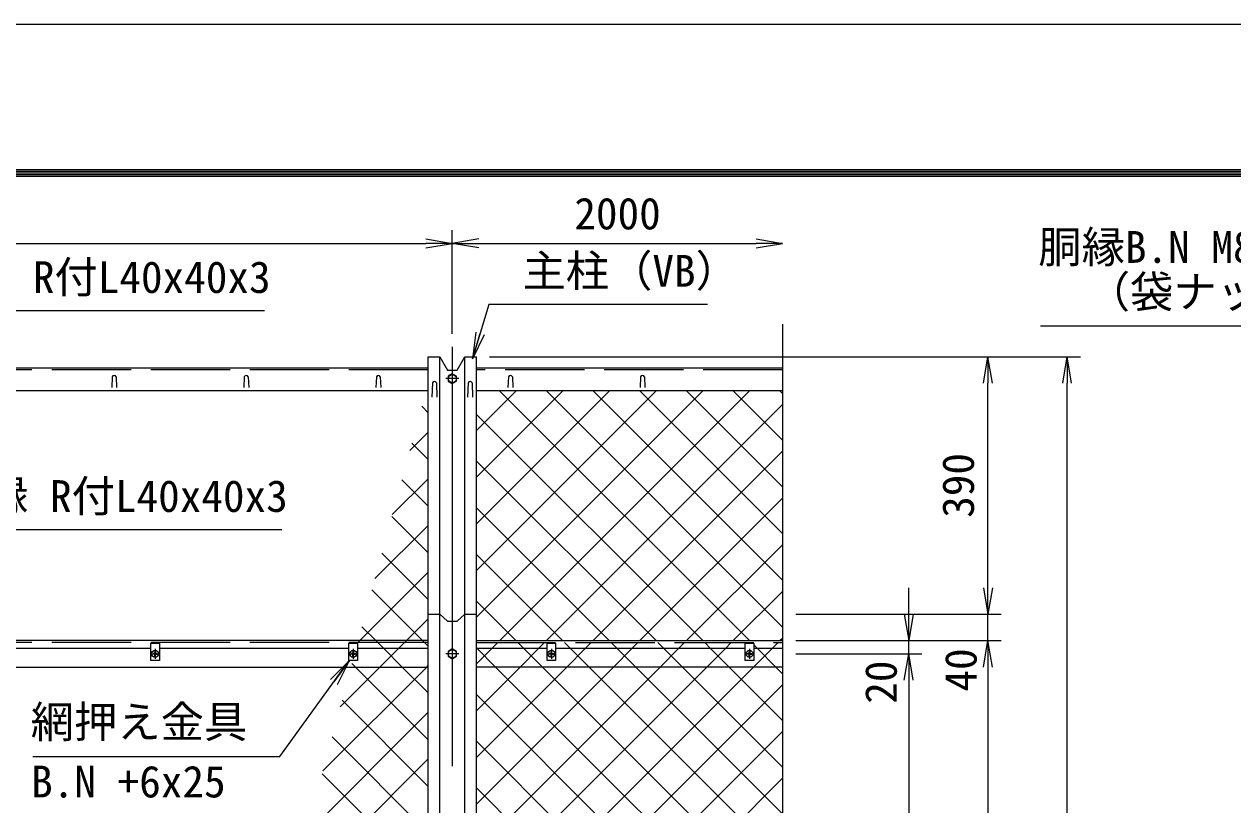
# Model space of a CAD drawing. Units: millimetres, scale not verified. Extents: x -4200 to 4200, y -2970 to 2970.
# Drawn here: x -1883 to -53, y 1788 to 2970 of the extents above; entities that cross this region are included whole.
import ezdxf
from ezdxf.enums import TextEntityAlignment as Align

# ---------------------------------------------------------------- set-up
doc = ezdxf.new("R2010")
doc.units = ezdxf.units.MM
doc.header["$LTSCALE"] = 20
doc.linetypes.add('DASHED', pattern=[7.5, 6, -1.5])
doc.linetypes.add('USER1', pattern=[50.8, 31.75, -6.35, 6.35, -6.35])
for name, color, linetype, lineweight in [('0-0_D-STR1', 1, 'Continuous', 18), ('0-1_D-BMK', 2, 'USER1', 13), ('0-2_D-STR-DIM', 7, 'Continuous', 9), ('0-3_D-STR3', 3, 'Continuous', 13), ('0-4_D-STR-TXT', 7, 'Continuous', 9), ('0-5_0', 7, 'Continuous', 9), ('0-6_D-STR2', 7, 'Continuous', 9), ('0-7_D-TTL', 7, 'Continuous', 9)]:
    doc.layers.add(name, color=color, linetype=linetype, lineweight=lineweight)
doc.styles.add('ＭＳ ゴシック', font='')
doc.styles.get('ＭＳ ゴシック').set_extended_font_data('MS Gothic')

# ---------------------------------------------------------------- blocks, each defined once
blk = doc.blocks.new('_Open')
at = {"layer": '0-5_0'}
blk.add_line((-20, 3.33), (0, 0), dxfattribs=at)
blk.add_lwpolyline([(-20, -3.33), (0, 0), (-20, 0)], dxfattribs=at)

msp = doc.modelspace()

# ---------------------------------------------------------------- linework, layer by layer
at = {"layer": '0-0_D-STR1'}
for p, q in [((-1271.47, 394.95), (-1271.47, 2466.17)), ((-1253.97, 396.45), (-1253.97, 2466.17)), ((-1215.97, 396.45), (-1215.97, 2466.17)), ((-1198.47, 394.95), (-1198.47, 2466.17)), ((-1271.47, 2449.28), (-3209.97, 2449.28)), ((-1749.97, 2436.15), (-1750.72, 2420.01)), ((-1743.97, 2436.15), (-1743.22, 2420.01)), ((-1549.97, 2436.15), (-1550.72, 2420.01)), ((-1543.97, 2436.15), (-1543.22, 2420.01)), ((-1349.97, 2436.15), (-1350.72, 2420.01)), ((-1343.97, 2436.15), (-1343.22, 2420.01)), ((-734.97, 2449.28), (-1198.47, 2449.28)), ((-1149.97, 2436.15), (-1150.72, 2420.01)), ((-1143.97, 2436.15), (-1143.22, 2420.01)), ((-949.97, 2436.15), (-950.72, 2420.01)), ((-943.97, 2436.15), (-943.22, 2420.01)), ((-1264.97, 2426.84), (-1265.72, 2405.34)), ((-1258.97, 2426.84), (-1258.22, 2405.34)), ((-1210.97, 2426.84), (-1211.72, 2405.34)), ((-1204.97, 2426.84), (-1204.22, 2405.34)), ((-1271.47, 2414.64), (-3209.97, 2414.64)), ((-734.97, 2414.64), (-1198.47, 2414.64)), ((-1271.47, 2036.45), (-3209.97, 2036.45)), ((-1198.47, 2036.45), (-734.97, 2036.45)), ((-3209.97, 1996.45), (-1271.47, 1996.45)), ((-734.97, 1996.45), (-1198.47, 1996.45))]:
    msp.add_line(p, q, dxfattribs=at)
at = {"layer": '0-0_D-STR1', "linetype": 'DASHED'}
for p, q in [((-1271.47, 2446.68), (-3209.97, 2446.68)), ((-734.97, 2446.68), (-1198.47, 2446.68)), ((-1271.47, 2033.45), (-3209.97, 2033.45)), ((-1198.47, 2033.45), (-734.97, 2033.45))]:
    msp.add_line(p, q, dxfattribs=at)
at = {"layer": '0-0_D-STR1'}
for points in [[(-1271.47, 2466.17), (-1253.97, 2466.17), (-1242.47, 2446.17), (-1227.47, 2446.17), (-1215.97, 2466.17), (-1198.47, 2466.17)], [(-1271.47, 2076.45), (-1253.97, 2076.45), (-1242.47, 2065.74), (-1227.47, 2065.74), (-1215.97, 2076.45), (-1198.47, 2076.45)]]:
    msp.add_lwpolyline(points, dxfattribs=at)
for centre in [(-1746.97, 2434.9), (-1546.97, 2434.9), (-1346.97, 2434.9), (-1146.97, 2434.9), (-946.97, 2434.9), (-1261.97, 2425.59), (-1207.97, 2425.59)]:
    msp.add_arc(centre, 3.25, 22.61986, 157.38014, dxfattribs=at)
at = {"layer": '0-1_D-BMK'}
for p, q in [((-1234.97, 2481.17), (-1234.97, 146.45)), ((-1224.97, 2433.17), (-1244.97, 2433.17)), ((-1692.41, 2016.45), (-1677.53, 2016.45)), ((-1684.97, 2023.89), (-1684.97, 2009.01)), ((-1392.41, 2016.45), (-1377.53, 2016.45)), ((-1384.97, 2023.89), (-1384.97, 2009.01)), ((-1224.97, 2016.45), (-1244.97, 2016.45)), ((-1092.41, 2016.45), (-1077.53, 2016.45)), ((-1084.97, 2023.89), (-1084.97, 2009.01)), ((-792.41, 2016.45), (-777.53, 2016.45)), ((-784.97, 2023.89), (-784.97, 2009.01))]:
    msp.add_line(p, q, dxfattribs=at)
at = {"layer": '0-2_D-STR-DIM'}
for p, q in [((-1234.97, 2501.17), (-1234.97, 2658.06)), ((-1234.97, 2501.17), (-1234.97, 2658.06)), ((-3194.97, 2638.06), (-1274.97, 2638.06)), ((-1194.97, 2638.06), (-774.97, 2638.06)), ((-734.97, 2515.62), (-734.97, 1207.11)), ((-1178.47, 2466.17), (-403.93, 2466.17)), ((-1178.47, 2466.17), (-283.93, 2466.17)), ((-423.93, 2116.45), (-423.93, 2426.17)), ((-303.93, 256.45), (-303.93, 2426.17)), ((-423.93, 2116.45), (-423.93, 2156.45)), ((-543.93, 2076.45), (-543.93, 2116.45)), ((-714.97, 2076.45), (-403.93, 2076.45)), ((-714.97, 2076.45), (-403.93, 2076.45)), ((-423.93, 2036.45), (-423.93, 2076.45)), ((-714.97, 2036.45), (-403.93, 2036.45)), ((-714.97, 2036.45), (-403.93, 2036.45)), ((-714.97, 2036.45), (-523.93, 2036.45)), ((-543.93, 2016.45), (-543.93, 2036.45)), ((-714.97, 2016.45), (-523.93, 2016.45)), ((-714.97, 2016.45), (-523.93, 2016.45)), ((-423.93, 1996.45), (-423.93, 256.45)), ((-423.93, 1996.45), (-423.93, 1956.45)), ((-543.93, 1976.45), (-543.93, 286.45)), ((-543.93, 1976.45), (-543.93, 1936.45))]:
    msp.add_line(p, q, dxfattribs=at)
at = {"layer": '0-3_D-STR3'}
for p, q in [((-1234.97, 2440.68), (-1241.47, 2436.93)), ((-1241.47, 2436.93), (-1241.47, 2429.42)), ((-1228.47, 2436.93), (-1234.97, 2440.68)), ((-1228.47, 2429.42), (-1228.47, 2436.93)), ((-1241.47, 2429.42), (-1234.97, 2425.67)), ((-1234.97, 2425.67), (-1228.47, 2429.42)), ((-1691.47, 2024.45), (-1978.47, 2024.45)), ((-1686.8, 2016.85), (-1688.32, 2016.82)), ((-1688.32, 2016.82), (-1688.32, 2016.09)), ((-1688.32, 2016.82), (-1688.32, 2016.09)), ((-1686.8, 2016.06), (-1688.32, 2016.09)), ((-1685.88, 2017.32), (-1686.8, 2016.85)), ((-1685.88, 2015.59), (-1686.8, 2016.06)), ((-1685.86, 2017.34), (-1685.37, 2018.26)), ((-1685.86, 2015.57), (-1685.37, 2014.65)), ((-1685.34, 2019.8), (-1685.37, 2018.26)), ((-1685.37, 2019.8), (-1684.61, 2019.8)), ((-1685.34, 2013.1), (-1685.37, 2014.65)), ((-1684.61, 2019.8), (-1684.58, 2018.26)), ((-1684.61, 2013.1), (-1684.58, 2014.65)), ((-1684.09, 2017.34), (-1684.58, 2018.26)), ((-1684.09, 2015.57), (-1684.58, 2014.65)), ((-1684.07, 2017.32), (-1683.15, 2016.85)), ((-1684.07, 2015.59), (-1683.15, 2016.06)), ((-1683.15, 2016.06), (-1681.62, 2016.09)), ((-1391.47, 2024.45), (-1678.47, 2024.45)), ((-1386.8, 2016.85), (-1388.32, 2016.82)), ((-1388.32, 2016.82), (-1388.32, 2016.09)), ((-1388.32, 2016.82), (-1388.32, 2016.09)), ((-1386.8, 2016.06), (-1388.32, 2016.09)), ((-1385.88, 2017.32), (-1386.8, 2016.85)), ((-1385.88, 2015.59), (-1386.8, 2016.06)), ((-1385.86, 2017.34), (-1385.37, 2018.26)), ((-1385.86, 2015.57), (-1385.37, 2014.65)), ((-1385.34, 2019.8), (-1385.37, 2018.26)), ((-1385.37, 2019.8), (-1384.61, 2019.8)), ((-1385.34, 2013.1), (-1385.37, 2014.65)), ((-1384.61, 2019.8), (-1384.58, 2018.26)), ((-1384.61, 2013.1), (-1384.58, 2014.65)), ((-1384.09, 2017.34), (-1384.58, 2018.26)), ((-1384.09, 2015.57), (-1384.58, 2014.65)), ((-1384.07, 2017.32), (-1383.15, 2016.85)), ((-1384.07, 2015.59), (-1383.15, 2016.06)), ((-1383.15, 2016.06), (-1381.62, 2016.09)), ((-1271.47, 2024.45), (-1378.47, 2024.45)), ((-1234.97, 2023.96), (-1241.47, 2020.21)), ((-1241.47, 2020.21), (-1241.47, 2012.7)), ((-1228.47, 2020.21), (-1234.97, 2023.96)), ((-1228.47, 2012.7), (-1228.47, 2020.21)), ((-1091.47, 2024.45), (-1198.47, 2024.45)), ((-1086.8, 2016.85), (-1088.32, 2016.82)), ((-1088.32, 2016.82), (-1088.32, 2016.09)), ((-1088.32, 2016.82), (-1088.32, 2016.09)), ((-1086.8, 2016.06), (-1088.32, 2016.09)), ((-1085.88, 2017.32), (-1086.8, 2016.85)), ((-1085.88, 2015.59), (-1086.8, 2016.06)), ((-1085.86, 2017.34), (-1085.37, 2018.26)), ((-1085.86, 2015.57), (-1085.37, 2014.65)), ((-1085.34, 2019.8), (-1085.37, 2018.26)), ((-1085.37, 2019.8), (-1084.61, 2019.8)), ((-1085.34, 2013.1), (-1085.37, 2014.65)), ((-1084.61, 2019.8), (-1084.58, 2018.26)), ((-1084.61, 2013.1), (-1084.58, 2014.65)), ((-1084.09, 2017.34), (-1084.58, 2018.26)), ((-1084.09, 2015.57), (-1084.58, 2014.65)), ((-1084.07, 2017.32), (-1083.15, 2016.85)), ((-1084.07, 2015.59), (-1083.15, 2016.06)), ((-1083.15, 2016.06), (-1081.62, 2016.09)), ((-791.47, 2024.45), (-1078.47, 2024.45)), ((-786.8, 2016.85), (-788.32, 2016.82)), ((-788.32, 2016.82), (-788.32, 2016.09)), ((-788.32, 2016.82), (-788.32, 2016.09)), ((-786.8, 2016.06), (-788.32, 2016.09)), ((-785.88, 2017.32), (-786.8, 2016.85)), ((-785.88, 2015.59), (-786.8, 2016.06)), ((-785.86, 2017.34), (-785.37, 2018.26)), ((-785.86, 2015.57), (-785.37, 2014.65)), ((-785.34, 2019.8), (-785.37, 2018.26)), ((-785.37, 2019.8), (-784.61, 2019.8)), ((-785.34, 2013.1), (-785.37, 2014.65)), ((-784.61, 2019.8), (-784.58, 2018.26)), ((-784.61, 2013.1), (-784.58, 2014.65)), ((-784.09, 2017.34), (-784.58, 2018.26)), ((-784.09, 2015.57), (-784.58, 2014.65)), ((-784.07, 2017.32), (-783.15, 2016.85)), ((-784.07, 2015.59), (-783.15, 2016.06)), ((-783.15, 2016.06), (-781.62, 2016.09)), ((-734.97, 2024.45), (-778.47, 2024.45)), ((-1685.34, 2013.1), (-1684.61, 2013.1)), ((-1385.34, 2013.1), (-1384.61, 2013.1)), ((-1241.47, 2012.7), (-1234.97, 2008.95)), ((-1234.97, 2008.95), (-1228.47, 2012.7)), ((-1085.34, 2013.1), (-1084.61, 2013.1)), ((-785.34, 2013.1), (-784.61, 2013.1))]:
    msp.add_line(p, q, dxfattribs=at)
for points in [[(-1691.47, 2032.45), (-1678.47, 2032.45), (-1678.47, 2006.45), (-1691.47, 2006.45)], [(-1391.47, 2032.45), (-1378.47, 2032.45), (-1378.47, 2006.45), (-1391.47, 2006.45)], [(-1091.47, 2032.45), (-1078.47, 2032.45), (-1078.47, 2006.45), (-1091.47, 2006.45)], [(-791.47, 2032.45), (-778.47, 2032.45), (-778.47, 2006.45), (-791.47, 2006.45)]]:
    msp.add_lwpolyline(points, close=True, dxfattribs=at)
for points in [[(-1683.15, 2016.85), (-1681.62, 2016.82), (-1681.62, 2016.09)], [(-1383.15, 2016.85), (-1381.62, 2016.82), (-1381.62, 2016.09)], [(-1083.15, 2016.85), (-1081.62, 2016.82), (-1081.62, 2016.09)], [(-783.15, 2016.85), (-781.62, 2016.82), (-781.62, 2016.09)]]:
    msp.add_lwpolyline(points, dxfattribs=at)
for centre, radius in [((-1234.97, 2433.17), 6.25), ((-1684.97, 2016.45), 5.25), ((-1384.97, 2016.45), 5.25), ((-1234.97, 2016.45), 6.25), ((-1084.97, 2016.45), 5.25), ((-784.97, 2016.45), 5.25)]:
    msp.add_circle(centre, radius, dxfattribs=at)
at = {"layer": '0-4_D-STR-TXT'}
for points in [[(-848.32, 2545.42), (-1179.71, 2545.42), (-1204.01, 2465.18)], [(-1519.28, 2535.9), (-2217.16, 2535.9), (-2243.31, 2451.19)], [(-344.14, 2513.41), (127.09, 2513.41), (222.07, 2431.83)], [(-1493.31, 2204.35), (-2190.42, 2204.35), (-2243.31, 2033.01)], [(-1870.31, 1860.75), (-1496.29, 1860.75), (-1391.93, 2004.67)]]:
    msp.add_lwpolyline(points, dxfattribs=at)
at = {"layer": '0-6_D-STR2'}
for p, q in [((-1198.47, 2354.61), (-1138.45, 2414.64)), ((-1198.47, 2283.9), (-1067.74, 2414.64)), ((-1198.47, 2213.19), (-997.03, 2414.64)), ((-1198.47, 2142.48), (-926.32, 2414.64)), ((-1198.47, 2071.77), (-855.6, 2414.64)), ((-785.09, 2036.45), (-1163.28, 2414.64)), ((-1163.08, 2036.45), (-784.89, 2414.64)), ((-734.97, 2057.04), (-1092.57, 2414.64)), ((-734.97, 2127.76), (-1021.86, 2414.64)), ((-734.97, 2198.47), (-951.15, 2414.64)), ((-734.97, 2269.18), (-880.43, 2414.64)), ((-734.97, 2339.89), (-809.72, 2414.64)), ((-734.97, 2410.6), (-739.01, 2414.64)), ((-1271.47, 2381.41), (-1281.35, 2391.29)), ((-855.81, 2036.45), (-1198.47, 2379.12)), ((-1092.37, 2036.45), (-734.97, 2393.85)), ((-1299.51, 2324.29), (-1271.47, 2352.32)), ((-1271.47, 2310.7), (-1296.43, 2335.65)), ((-926.52, 2036.45), (-1198.47, 2308.41)), ((-1021.66, 2036.45), (-734.97, 2323.13)), ((-1325.79, 2227.29), (-1271.47, 2281.61)), ((-1271.47, 2239.99), (-1311.5, 2280.02)), ((-950.94, 2036.45), (-734.97, 2252.42)), ((-997.23, 2036.45), (-1198.47, 2237.7)), ((-1271.47, 2169.28), (-1326.58, 2224.39)), ((-1352.08, 2130.29), (-1271.47, 2210.9)), ((-880.23, 2036.45), (-734.97, 2181.71)), ((-1271.47, 2098.57), (-1341.66, 2168.75)), ((-1067.94, 2036.45), (-1198.47, 2166.99)), ((-809.52, 2036.45), (-734.97, 2111)), ((-1138.65, 2036.45), (-1198.47, 2096.28)), ((-1055.94, 2024.45), (-1064.94, 2033.45)), ((-1033.66, 2024.45), (-1024.66, 2033.45)), ((-985.23, 2024.45), (-994.23, 2033.45)), ((-962.94, 2024.45), (-953.94, 2033.45)), ((-914.52, 2024.45), (-923.52, 2033.45)), ((-892.23, 2024.45), (-883.23, 2033.45)), ((-843.81, 2024.45), (-852.81, 2033.45)), ((-821.52, 2024.45), (-812.52, 2033.45)), ((-781.09, 2032.45), (-782.09, 2033.45)), ((-738.81, 2036.45), (-734.97, 2040.29)), ((-1061.66, 1996.45), (-1033.66, 2024.45)), ((-1027.94, 1996.45), (-1055.94, 2024.45)), ((-990.94, 1996.45), (-962.94, 2024.45)), ((-957.23, 1996.45), (-985.23, 2024.45)), ((-920.23, 1996.45), (-892.23, 2024.45)), ((-886.52, 1996.45), (-914.52, 2024.45)), ((-849.52, 1996.45), (-821.52, 2024.45)), ((-815.81, 1996.45), (-843.81, 2024.45)), ((-1198.47, 1859.63), (-1061.66, 1996.45)), ((-1198.47, 1788.92), (-990.94, 1996.45)), ((-1198.47, 1718.21), (-920.23, 1996.45)), ((-1198.47, 1647.5), (-849.52, 1996.45)), ((-734.97, 1703.49), (-1027.94, 1996.45)), ((-734.97, 1774.2), (-957.23, 1996.45)), ((-734.97, 1844.91), (-886.52, 1996.45)), ((-734.97, 1915.62), (-815.81, 1996.45)), ((-1198.47, 1506.08), (-734.97, 1969.58)), ((-1271.47, 1815.73), (-1401.97, 1946.22)), ((-734.97, 1491.36), (-1198.47, 1954.86)), ((-1457.24, 1742.29), (-1271.47, 1928.06)), ((-1271.47, 1745.02), (-1417.05, 1890.59)), ((-1198.47, 1435.37), (-734.97, 1898.87)), ((-734.97, 1420.65), (-1198.47, 1884.15)), ((-1483.53, 1645.29), (-1271.47, 1857.35)), ((-1271.47, 1674.31), (-1432.13, 1834.96)), ((-804.74, 1419.7), (-1198.47, 1813.44)), ((-1143.43, 1419.7), (-734.97, 1828.16))]:
    msp.add_line(p, q, dxfattribs=at)
for points in [[(-1378.37, 2033.29), (-1378.21, 2033.45), (-1375.21, 2036.45), (-1271.47, 2140.19)], [(-1271.47, 2027.86), (-1277.07, 2033.45), (-1280.07, 2036.45), (-1356.74, 2113.12)], [(-1404.66, 1936.29), (-1344.5, 1996.45), (-1316.5, 2024.45), (-1307.5, 2033.45), (-1304.5, 2036.45), (-1271.47, 2069.48)], [(-1271.47, 1957.15), (-1310.78, 1996.45), (-1338.78, 2024.45), (-1347.78, 2033.45), (-1350.78, 2036.45), (-1371.81, 2057.49)], [(-1198.47, 2001.06), (-1175.08, 2024.45), (-1166.08, 2033.45)], [(-1198.47, 1930.35), (-1132.37, 1996.45), (-1104.37, 2024.45), (-1095.37, 2033.45)], [(-1198.47, 1576.79), (-778.81, 1996.45), (-750.81, 2024.45), (-741.81, 2033.45)], [(-734.97, 1632.78), (-1098.65, 1996.45), (-1126.65, 2024.45), (-1135.65, 2033.45)], [(-734.97, 1562.07), (-1169.36, 1996.45), (-1197.36, 2024.45), (-1198.47, 2025.57)], [(-734.97, 1986.33), (-745.09, 1996.45), (-773.09, 2024.45), (-778.47, 2029.83)], [(-1430.95, 1839.29), (-1273.79, 1996.45), (-1271.47, 1998.77)], [(-1271.47, 1886.44), (-1381.49, 1996.45), (-1386.89, 2001.86)]]:
    msp.add_lwpolyline(points, dxfattribs=at)
at = {"layer": '0-7_D-TTL', "color": 2, "lineweight": 18}
msp.add_lwpolyline([(-4200, 2970), (4200, 2970), (4200, -2970), (-4200, -2970)], close=True, dxfattribs=at)
msp.add_lwpolyline([(-4200, 2970), (4200, 2970), (4200, -2970), (-4200, -2970)], close=True, dxfattribs=at)
at = {"layer": '0-7_D-TTL'}
for points in [[(-3930, 2750), (3930, 2750), (3930, -2750), (-3930, -2750)], [(-3927.5, 2747.5), (3927.5, 2747.5), (3927.5, -2747.5), (-3927.5, -2747.5)], [(-3925, 2745), (3925, 2745), (3925, -2745), (-3925, -2745)], [(-3922.5, 2742.5), (3922.5, 2742.5), (3922.5, -2742.5), (-3922.5, -2742.5)], [(-3920, 2740), (3920, 2740), (3920, -2740), (-3920, -2740)]]:
    msp.add_lwpolyline(points, close=True, dxfattribs=at)

# ---------------------------------------------------------------- block references
at = {"layer": '0-2_D-STR-DIM', "xscale": 2, "yscale": 2}
for p in [(-1234.97, 2638.06), (-734.97, 2638.06)]:
    msp.add_blockref('_Open', p, dxfattribs=at)
for p, rotation in [((-1234.97, 2638.06), 180), ((-423.93, 2466.17), 90), ((-303.93, 2466.17), 90), ((-423.93, 2076.45), 270), ((-423.93, 2076.45), 270), ((-543.93, 2036.45), 270), ((-423.93, 2036.45), 90), ((-423.93, 2036.45), 90), ((-543.93, 2016.45), 90), ((-543.93, 2016.45), 90)]:
    msp.add_blockref('_Open', p, dxfattribs=dict(at, rotation=rotation))
at = {"layer": '0-4_D-STR-TXT', "xscale": 2, "yscale": 2}
for p, rotation in [((-1204.59, 2463.26), 253.14944), ((-1390.75, 2006.29), 54.05188)]:
    msp.add_blockref('_Open', p, dxfattribs=dict(at, rotation=rotation))

# ---------------------------------------------------------------- texts
at = {"layer": '0-2_D-STR-DIM', "style": 'ＭＳ ゴシック'}
msp.add_text('2000', height=48.09, dxfattribs=at).set_placement((-1050.22, 2644.81), align=Align.BOTTOM_LEFT)
for s, p in [('390', (-430.68, 2222.43)), ('40', (-426.62, 1959.32)), ('20', (-547.54, 1940.84))]:
    msp.add_text(s, height=48.09, rotation=90, dxfattribs=at).set_placement(p, align=Align.BOTTOM_LEFT)
at = {"layer": '0-4_D-STR-TXT', "style": 'ＭＳ ゴシック'}
for s, p in [('胴縁B.N M8x95', (-347.69, 2594.14)), ('爪付胴縁 R付L40x40x3', (-2165.22, 2548.49)), ('主柱（VB）', (-1128.78, 2558)), ('（袋ナット）', (-274.34, 2526.25)), ('孔付胴縁 R付L40x40x3', (-2139.25, 2216.93)), ('網押え金具', (-1873.36, 1874.98)), ('B.N +6x25', (-1872.64, 1784.54))]:
    msp.add_text(s, height=48.09, dxfattribs=at).set_placement(p, align=Align.BOTTOM_LEFT)

doc.saveas('drawing.dxf')
